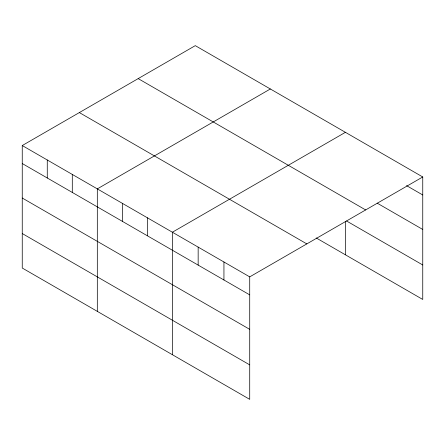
<?xml version="1.0" encoding="UTF-8"?>
<svg xmlns="http://www.w3.org/2000/svg" width="445" height="445" viewBox="0 0 445 445"><rect width="100%" height="100%" fill="white"/><g stroke="black" fill="none" stroke-linecap="round" stroke-linejoin="round"><path stroke-width="0.67" d="M316.217 237.953L422.75 299.457L422.75 176.971L195.283 45.646L22.25 145.543L22.25 268.029L249.717 399.354L249.717 276.873L22.25 145.543M270.343 88.983L97.316 188.88L97.316 311.367M345.409 132.321L172.382 232.218L172.382 354.704M249.717 276.873L422.75 176.971M406.563 185.626L422.75 194.971M377.188 203.148L422.75 229.453M138.178 78.609L365.651 209.94M346.611 221.015L422.75 264.975M79.349 112.579L306.822 243.905M22.25 163.543L249.717 294.868M22.25 198.019L249.717 329.35M22.25 233.547L249.717 364.872M345.409 221.705L345.409 254.807M223.941 261.988L223.941 279.988M198.159 247.103L198.159 265.103M147.356 217.772L147.356 235.772M122.336 203.326L122.336 221.326M72.296 174.434L72.296 192.435M47.27 159.989L47.27 177.989"/></g></svg>
